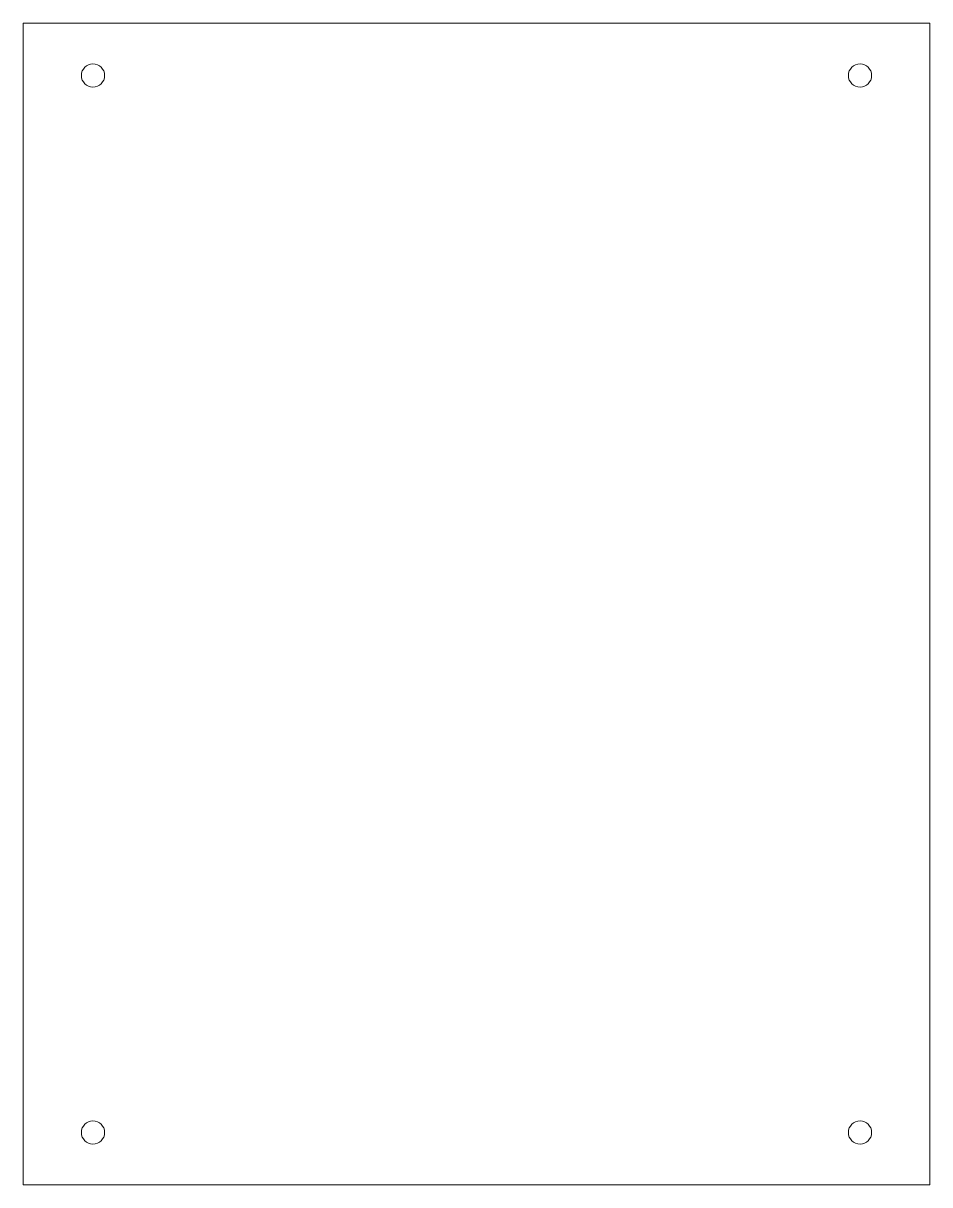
# Model space of a CAD drawing. Header units: millimetres. Extents: x 0 to 156, y 0 to 200.
import ezdxf

# ---------------------------------------------------------------- set-up
doc = ezdxf.new("R2010")
doc.units = ezdxf.units.MM

msp = doc.modelspace()

# ---------------------------------------------------------------- linework, layer by layer
at = {"color": 7, "linetype": 'Continuous', "lineweight": 15}
for p, q in [((156, 200), (0, 200)), ((0, 200), (0, 0)), ((156, 0), (156, 200)), ((0, 0), (156, 0))]:
    msp.add_line(p, q, dxfattribs=at)
for centre in [(12, 191), (144, 191), (12, 9), (144, 9)]:
    msp.add_circle(centre, 2, dxfattribs=at)

doc.saveas('drawing.dxf')
